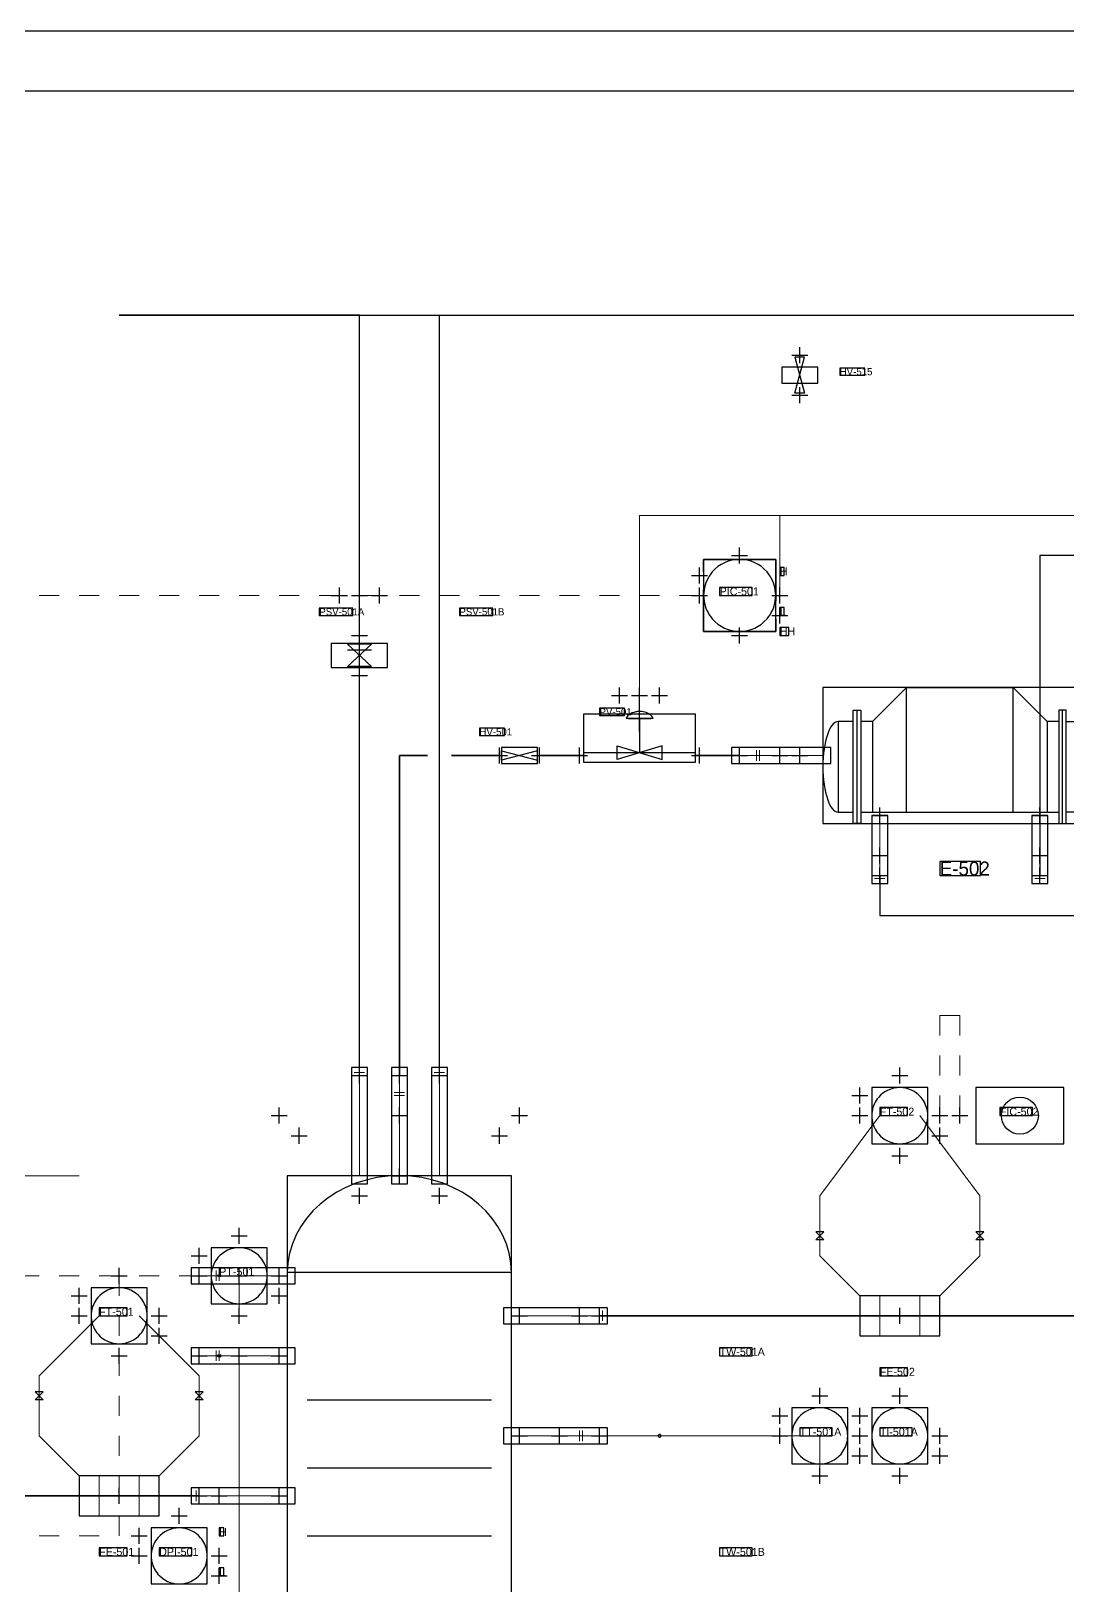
# Model space of a CAD drawing. Header units: metres. Extents: x 10 to 1179, y 10 to 831.
# Drawn here: x 408 to 667, y 442.5 to 831 of the extents above; entities that cross this region are included whole.
import ezdxf

# ---------------------------------------------------------------- set-up
doc = ezdxf.new("R2010")
doc.units = ezdxf.units.M
for name, color, linetype in [('BORDER', 7, 'Continuous'), ('EQUIPMENT', 7, 'Continuous'), ('FLARE', 7, 'Continuous'), ('IMPULSE_LINE', 8, 'Continuous'), ('INSTRUMENT', 7, 'Continuous'), ('NOZZLES', 7, 'Continuous'), ('PROCESS', 7, 'Continuous'), ('QA_OVERLAY', 2, 'Continuous'), ('SIGNAL_ELECTRIC', 8, 'Continuous'), ('SIGNAL_PNEUMATIC', 8, 'Continuous'), ('SYMBOLS', 7, 'Continuous'), ('TEXT', 7, 'Continuous'), ('UTILITY', 8, 'Continuous'), ('VALVES', 7, 'Continuous')]:
    doc.layers.add(name, color=color, linetype=linetype)

# ---------------------------------------------------------------- blocks, each defined once
blk = doc.blocks.new('YAML_PID_DEETHANIZER_COLUMN')
at = {"layer": 'EQUIPMENT'}
blk.add_lwpolyline([(-0.5, -1.875), (0.5, -1.875), (0.5, 1.875), (-0.5, 1.875)], close=True, dxfattribs=at)
for centre, major_axis, start_param, end_param in [((0, 1.875), (-0.5, 0), 3.141593, 6.283185), ((0, -1.875), (0, -0.5), 4.712389, 7.853982)]:
    blk.add_ellipse(centre, major_axis=major_axis, ratio=1, start_param=start_param, end_param=end_param, dxfattribs=at)
blk = doc.blocks.new('YAML_PID_OVERHEAD_CONDENSER')
for p, q in [((-0.875, 0.75), (0.875, 0.75)), ((-1.6875, -0.75), (-1.6875, 0.5)), ((1.6875, -0.75), (1.6875, 0.5))]:
    blk.add_line(p, q)
for points in [[(-0.875, -0.625), (-0.875, 0.75), (-1.4375, 0.375), (-1.4375, -0.625)], [(0.875, -0.625), (0.875, 0.75), (1.4375, 0.375), (1.4375, -0.625)]]:
    blk.add_lwpolyline(points)
at = {"linetype": 'CONTINUOUS'}
for points in [[(-1.75, 0.375), (-2, 0.375), (-2, -0.625)], [(-1.4375, 0.375), (-1.625, 0.375)], [(1.625, 0.375), (1.4375, 0.375)], [(1.75, 0.375), (2, 0.375), (2, -0.625)], [(-2, -0.625), (-1.75, -0.625)], [(-1.625, -0.625), (1.625, -0.625)], [(2, -0.625), (1.75, -0.625)]]:
    blk.add_lwpolyline(points, dxfattribs=at)
for points in [[(-1.75, 0.5), (-1.625, 0.5), (-1.625, -0.75), (-1.75, -0.75)], [(1.75, 0.5), (1.625, 0.5), (1.625, -0.75), (1.75, -0.75)]]:
    blk.add_lwpolyline(points, close=True)
for centre, start_param, end_param in [((-2, -0.125), 3.1415927, 6.2831853), ((2, -0.125), 0, 3.1415927)]:
    blk.add_ellipse(centre, major_axis=(0, -0.5), ratio=0.5, start_param=start_param, end_param=end_param)
blk = doc.blocks.new('YAML_PID_MANUAL_BLOCK_VALVE')
blk.add_lwpolyline([(-0.5, -0.3), (-0.5, 0.3), (0.5, -0.3), (0.5, 0.3), (-0.5, -0.3)])
blk = doc.blocks.new('YAML_PID_CONTROL_VALVE')
at = {"layer": 'DEFAULT_255_2_778'}
for p, q in [((1.59, 3.3), (-1.59, 3.3)), ((-1.32, 3.3), (1.32, 3.3)), ((0, 3.3), (0, -3.31)), ((1.59, 3.3), (1.59, 3.3)), ((-6.61, -3.31), (6.61, -3.31)), ((2.65, -1.99), (-2.65, -4.64)), ((-2.65, -4.64), (-2.65, -1.99)), ((-2.65, -1.99), (2.65, -4.64)), ((2.65, -4.64), (2.65, -1.99))]:
    blk.add_line(p, q, dxfattribs=at)
for centre, radius, start, end in [((-0.12, 3.05), 1.49, 139.274, 170.2375), ((0.08, 2.88), 1.75, 107.8085, 139.4549), ((0.03, 3.03), 1.6, 100.7622, 107.7138), ((0.01, 3.18), 1.44, 91.8616, 100.8049), ((0, 3.29), 1.33, 90.0038, 91.7662), ((0, 3.22), 1.41, 80.7831, 89.8951), ((-0.02, 3.11), 1.52, 79.284, 80.8774), ((-0.07, 2.91), 1.72, 54.0163, 78.868), ((0.03, 3), 1.59, 16.9721, 54.9197), ((0.18, 3.07), 1.43, 9.4624, 16.199)]:
    blk.add_arc(centre, radius, start, end, dxfattribs=at)
blk = doc.blocks.new('YAML_PID_RELIEF_VALVE')
at = {"layer": 'DEFAULT_255_2_778'}
for p, q in [((2.65, 1.32), (-2.65, -1.32)), ((-2.65, -1.32), (-2.65, 1.32)), ((-2.65, 1.32), (2.65, -1.32)), ((1.32, 1.32), (1.32, -1.32)), ((2.65, -1.32), (2.65, 1.32)), ((-6.61, 0), (6.61, 0))]:
    blk.add_line(p, q, dxfattribs=at)
blk = doc.blocks.new('YAML_PID_FIELD_INSTRUMENT')
for start, end in [(139.4584, 171.3731), (40.5416, 139.4584), (8.6269, 40.5416), (171.3731, 188.6269), (351.3731, 8.6269), (188.6269, 220.5416), (319.4584, 351.3731), (220.5416, 319.4584)]:
    blk.add_arc((0, 0), 0.5, start, end)
blk = doc.blocks.new('YAML_PID_DCS_CONTROLLER')
for p, q in [((-0.5, 0.325), (-0.5, 0.075)), ((0.5, 0.325), (0.5, 0.075)), ((-0.5, -0.325), (-0.5, -0.075)), ((0.5, -0.325), (0.5, -0.075))]:
    blk.add_line(p, q)
for points in [[(-0.5, 0.325), (-0.5, 0.5), (0.5, 0.5), (0.5, 0.325)], [(-0.5, -0.075), (-0.5, 0.075)], [(0.5, 0.075), (0.5, -0.075)], [(0.5, -0.325), (0.5, -0.5), (-0.5, -0.5), (-0.5, -0.325)]]:
    blk.add_lwpolyline(points)
for start, end in [(40.5416, 139.4584), (139.4584, 171.3731), (8.6269, 40.5416), (171.3731, 188.6269), (351.3731, 8.6269), (188.6269, 220.5416), (319.4584, 351.3731), (220.5416, 319.4584)]:
    blk.add_arc((0, 0), 0.5, start, end)

msp = doc.modelspace()

# ---------------------------------------------------------------- linework, layer by layer
at = {"layer": 'BORDER'}
for points in [[(10, 10), (1179, 10), (1179, 831), (10, 831), (10, 10)], [(25, 25), (1164, 25), (1164, 816), (25, 816), (25, 25)]]:
    msp.add_lwpolyline(points, dxfattribs=at)
at = {"layer": 'EQUIPMENT'}
for p, q in [((477, 489), (523, 489)), ((477, 472), (523, 472)), ((477, 455), (523, 455))]:
    msp.add_line(p, q, dxfattribs=at)
at = {"layer": 'FLARE', "lineweight": 25}
for points in [[(490, 760), (430, 760)], [(430, 760), (1115, 760)], [(490, 760), (465, 760)], [(465, 760), (1115, 760)], [(490, 682), (490, 760)], [(490, 682), (490, 760)], [(510, 570), (510, 760)], [(510, 760), (600, 760)], [(600, 760), (1115, 760)], [(490, 570), (490, 668)], [(490, 570), (490, 668)]]:
    msp.add_lwpolyline(points, dxfattribs=at)
at = {"layer": 'IMPULSE_LINE', "lineweight": 18}
for p, q in [((605, 540), (620, 560)), ((645, 540), (630, 560)), ((605, 525), (605, 540)), ((645, 525), (645, 540)), ((615, 515), (605, 525)), ((635, 515), (645, 525)), ((450, 520), (460, 520)), ((460, 520), (460, 510)), ((615, 510), (615, 515)), ((635, 510), (635, 515)), ((410, 495), (425, 510)), ((450, 495), (435, 510)), ((450, 500), (460, 500)), ((460, 500), (460, 440)), ((410, 480), (410, 495)), ((450, 480), (450, 495)), ((420, 470), (410, 480)), ((440, 470), (450, 480)), ((550, 480), (565, 480)), ((565, 480), (605, 480)), ((605, 480), (605, 470)), ((420, 465), (420, 470)), ((440, 465), (440, 470))]:
    msp.add_line(p, q, dxfattribs=at)
at = {"layer": 'INSTRUMENT'}
for p, q in [((490, 678), (490, 690)), ((490, 678), (490, 690)), ((560, 656), (560, 665))]:
    msp.add_line(p, q, dxfattribs=at)
at = {"layer": 'INSTRUMENT', "lineweight": 18}
for p, q in [((620, 505), (620, 515)), ((630, 505), (630, 515)), ((425, 460), (425, 470)), ((435, 460), (435, 470))]:
    msp.add_line(p, q, dxfattribs=at)
at = {"layer": 'INSTRUMENT'}
msp.add_lwpolyline([(644, 553), (666, 553), (666, 567), (644, 567), (644, 553)], dxfattribs=at)
msp.add_circle((655, 560), 4.62, dxfattribs=at)
at = {"layer": 'NOZZLES', "lineweight": 13}
for p, q in [((605.8, 650), (585, 650)), ((589.25, 651.3), (589.25, 648.7)), ((590, 651.3), (590, 648.7)), ((620, 633), (620, 620)), ((660, 633), (660, 620)), ((618.7, 620), (621.3, 620)), ((618.7, 619.25), (621.3, 619.25)), ((658.7, 620), (661.3, 620)), ((658.7, 619.25), (661.3, 619.25)), ((491.3, 570.75), (488.7, 570.75)), ((491.3, 570), (488.7, 570)), ((490, 545), (490, 570)), ((500, 545), (500, 570)), ((511.3, 570.75), (508.7, 570.75)), ((511.3, 570), (508.7, 570)), ((510, 545), (510, 570)), ((501.3, 565.75), (498.7, 565.75)), ((501.3, 565), (498.7, 565)), ((454.25, 521.3), (454.25, 518.7)), ((455, 521.3), (455, 518.7)), ((472, 520), (450, 520)), ((528, 510), (550, 510)), ((550, 508.7), (550, 511.3)), ((550.75, 508.7), (550.75, 511.3)), ((454.25, 501.3), (454.25, 498.7)), ((455, 501.3), (455, 498.7)), ((472, 500), (450, 500)), ((528, 480), (550, 480)), ((545, 478.7), (545, 481.3)), ((545.75, 478.7), (545.75, 481.3)), ((449.25, 466.3), (449.25, 463.7)), ((450, 466.3), (450, 463.7)), ((472, 465), (450, 465))]:
    msp.add_line(p, q, dxfattribs=at)
at = {"layer": 'PROCESS', "lineweight": 35}
for points in [[(500, 570), (500, 650)], [(500, 650), (507, 650)], [(513, 650), (525, 650)], [(535, 650), (546, 650)], [(574, 650), (585, 650)], [(550, 510), (711, 510)], [(404, 465), (450, 465)]]:
    msp.add_lwpolyline(points, dxfattribs=at)
at = {"layer": 'QA_OVERLAY'}
for p, q in [((598, 750), (602, 750)), ((600, 748), (600, 752)), ((598, 740), (602, 740)), ((600, 738), (600, 742)), ((583, 700), (587, 700)), ((585, 698), (585, 702)), ((575, 693), (575, 697)), ((485, 688), (485, 692)), ((485, 688), (485, 692)), ((490, 688), (490, 692)), ((490, 688), (490, 692)), ((490, 688), (490, 692)), ((490, 688), (490, 692)), ((495, 688), (495, 692)), ((495, 688), (495, 692)), ((573, 695), (577, 695)), ((575, 688), (575, 692)), ((595, 688), (595, 692)), ((595, 688), (595, 692)), ((483, 690), (487, 690)), ((483, 690), (487, 690)), ((488, 690), (492, 690)), ((488, 690), (492, 690)), ((488, 690), (492, 690)), ((488, 690), (492, 690)), ((493, 690), (497, 690)), ((493, 690), (497, 690)), ((573, 690), (577, 690)), ((593, 690), (597, 690)), ((593, 690), (597, 690)), ((593, 685), (597, 685)), ((595, 683), (595, 687)), ((488, 680), (492, 680)), ((488, 680), (492, 680)), ((490, 678), (490, 682)), ((490, 678), (490, 682)), ((583, 680), (587, 680)), ((585, 678), (585, 682)), ((488, 670), (492, 670)), ((488, 670), (492, 670)), ((490, 668), (490, 672)), ((490, 668), (490, 672)), ((553, 665), (557, 665)), ((555, 663), (555, 667)), ((558, 665), (562, 665)), ((558, 665), (562, 665)), ((560, 663), (560, 667)), ((560, 663), (560, 667)), ((563, 665), (567, 665)), ((565, 663), (565, 667)), ((523, 650), (527, 650)), ((525, 648), (525, 652)), ((533, 650), (537, 650)), ((535, 648), (535, 652)), ((543, 650), (547, 650)), ((545, 648), (545, 652)), ((573, 650), (577, 650)), ((575, 648), (575, 652)), ((583, 650), (587, 650)), ((583, 650), (587, 650)), ((585, 648), (585, 652)), ((585, 648), (585, 652)), ((593, 650), (597, 650)), ((593, 650), (597, 650)), ((595, 648), (595, 652)), ((595, 648), (595, 652)), ((598, 650), (602, 650)), ((600, 648), (600, 652)), ((618, 635), (622, 635)), ((620, 633), (620, 637)), ((658, 635), (662, 635)), ((660, 633), (660, 637)), ((620, 623), (620, 627)), ((620, 623), (620, 627)), ((660, 623), (660, 627)), ((660, 623), (660, 627)), ((618, 625), (622, 625)), ((618, 625), (622, 625)), ((620, 618), (620, 622)), ((620, 618), (620, 622)), ((658, 625), (662, 625)), ((658, 625), (662, 625)), ((660, 618), (660, 622)), ((660, 618), (660, 622)), ((618, 620), (622, 620)), ((618, 620), (622, 620)), ((658, 620), (662, 620)), ((658, 620), (662, 620)), ((490, 568), (490, 572)), ((500, 568), (500, 572)), ((500, 568), (500, 572)), ((510, 568), (510, 572)), ((625, 568), (625, 572)), ((488, 570), (492, 570)), ((498, 570), (502, 570)), ((498, 570), (502, 570)), ((508, 570), (512, 570)), ((623, 570), (627, 570)), ((613, 565), (617, 565)), ((615, 563), (615, 567)), ((468, 560), (472, 560)), ((470, 558), (470, 562)), ((498, 560), (502, 560)), ((500, 558), (500, 562)), ((528, 560), (532, 560)), ((530, 558), (530, 562)), ((613, 560), (617, 560)), ((615, 558), (615, 562)), ((633, 560), (637, 560)), ((633, 560), (637, 560)), ((635, 558), (635, 562)), ((635, 558), (635, 562)), ((638, 560), (642, 560)), ((640, 558), (640, 562)), ((475, 553), (475, 557)), ((525, 553), (525, 557)), ((635, 553), (635, 557)), ((473, 555), (477, 555)), ((523, 555), (527, 555)), ((625, 548), (625, 552)), ((633, 555), (637, 555)), ((623, 550), (627, 550)), ((498, 545), (502, 545)), ((500, 543), (500, 547)), ((490, 538), (490, 542)), ((510, 538), (510, 542)), ((488, 540), (492, 540)), ((508, 540), (512, 540)), ((458, 530), (462, 530)), ((460, 528), (460, 532)), ((448, 525), (452, 525)), ((450, 523), (450, 527)), ((430, 518), (430, 522)), ((450, 518), (450, 522)), ((450, 518), (450, 522)), ((450, 518), (450, 522)), ((460, 518), (460, 522)), ((470, 518), (470, 522)), ((470, 518), (470, 522)), ((470, 518), (470, 522)), ((420, 513), (420, 517)), ((428, 520), (432, 520)), ((448, 520), (452, 520)), ((448, 520), (452, 520)), ((448, 520), (452, 520)), ((458, 520), (462, 520)), ((468, 520), (472, 520)), ((468, 520), (472, 520)), ((468, 520), (472, 520)), ((470, 513), (470, 517)), ((418, 515), (422, 515)), ((468, 515), (472, 515)), ((418, 510), (422, 510)), ((420, 508), (420, 512)), ((438, 510), (442, 510)), ((438, 510), (442, 510)), ((440, 508), (440, 512)), ((440, 508), (440, 512)), ((458, 510), (462, 510)), ((460, 508), (460, 512)), ((528, 510), (532, 510)), ((530, 508), (530, 512)), ((543, 510), (547, 510)), ((545, 508), (545, 512)), ((548, 510), (552, 510)), ((548, 510), (552, 510)), ((550, 508), (550, 512)), ((550, 508), (550, 512)), ((623, 510), (627, 510)), ((625, 508), (625, 512)), ((440, 503), (440, 507)), ((430, 498), (430, 502)), ((438, 505), (442, 505)), ((450, 498), (450, 502)), ((450, 498), (450, 502)), ((460, 498), (460, 502)), ((470, 498), (470, 502)), ((428, 500), (432, 500)), ((448, 500), (452, 500)), ((448, 500), (452, 500)), ((458, 500), (462, 500)), ((468, 500), (472, 500)), ((603, 490), (607, 490)), ((605, 488), (605, 492)), ((623, 490), (627, 490)), ((625, 488), (625, 492)), ((595, 483), (595, 487)), ((615, 483), (615, 487)), ((530, 478), (530, 482)), ((540, 478), (540, 482)), ((550, 478), (550, 482)), ((550, 478), (550, 482)), ((593, 485), (597, 485)), ((595, 478), (595, 482)), ((613, 485), (617, 485)), ((615, 478), (615, 482)), ((615, 478), (615, 482)), ((615, 478), (615, 482)), ((635, 478), (635, 482)), ((635, 478), (635, 482)), ((528, 480), (532, 480)), ((538, 480), (542, 480)), ((548, 480), (552, 480)), ((548, 480), (552, 480)), ((593, 480), (597, 480)), ((613, 480), (617, 480)), ((613, 480), (617, 480)), ((613, 480), (617, 480)), ((633, 480), (637, 480)), ((633, 480), (637, 480)), ((613, 475), (617, 475)), ((615, 473), (615, 477)), ((633, 475), (637, 475)), ((635, 473), (635, 477)), ((605, 468), (605, 472)), ((625, 468), (625, 472)), ((430, 463), (430, 467)), ((450, 463), (450, 467)), ((450, 463), (450, 467)), ((455, 463), (455, 467)), ((470, 463), (470, 467)), ((603, 470), (607, 470)), ((623, 470), (627, 470)), ((428, 465), (432, 465)), ((448, 465), (452, 465)), ((448, 465), (452, 465)), ((453, 465), (457, 465)), ((468, 465), (472, 465)), ((443, 460), (447, 460)), ((445, 458), (445, 462)), ((433, 455), (437, 455)), ((435, 453), (435, 457)), ((435, 448), (435, 452)), ((455, 448), (455, 452)), ((455, 448), (455, 452)), ((433, 450), (437, 450)), ((453, 450), (457, 450)), ((453, 450), (457, 450)), ((455, 443), (455, 447)), ((453, 445), (457, 445))]:
    msp.add_line(p, q, dxfattribs=at)
for points in [[(595.5, 743), (604.5, 743), (604.5, 747), (595.5, 747), (595.5, 743)], [(610, 745), (616.26, 745), (616.26, 746.8), (610, 746.8), (610, 745)], [(576, 681), (594, 681), (594, 699), (576, 699), (576, 681)], [(595, 695), (596.16, 695), (596.16, 697), (595, 697), (595, 695)], [(580, 690), (588.12, 690), (588.12, 692), (580, 692), (580, 690)], [(480, 685), (488.35, 685), (488.35, 686.8), (480, 686.8), (480, 685)], [(515, 685), (523.35, 685), (523.35, 686.8), (515, 686.8), (515, 685)], [(595, 685), (596.16, 685), (596.16, 687), (595, 687), (595, 685)], [(595, 680), (597.32, 680), (597.32, 682), (595, 682), (595, 680)], [(483, 672), (497, 672), (497, 678), (483, 678), (483, 672)], [(483, 672), (497, 672), (497, 678), (483, 678), (483, 672)], [(605.8, 633), (674.2, 633), (674.2, 667), (605.8, 667), (605.8, 633)], [(550, 660), (556.26, 660), (556.26, 661.8), (550, 661.8), (550, 660)], [(520, 655), (526.26, 655), (526.26, 656.8), (520, 656.8), (520, 655)], [(546, 648.29), (574, 648.29), (574, 660.29), (546, 660.29), (546, 648.29)], [(525.5, 648), (534.5, 648), (534.5, 652), (525.5, 652), (525.5, 648)], [(583, 648), (607.8, 648), (607.8, 652), (583, 652), (583, 648)], [(618, 618), (622, 618), (622, 635), (618, 635), (618, 618)], [(658, 618), (662, 618), (662, 635), (658, 635), (658, 618)], [(635, 620), (645.15, 620), (645.15, 623.5), (635, 623.5), (635, 620)], [(488, 543), (492, 543), (492, 572), (488, 572), (488, 543)], [(498, 543), (502, 543), (502, 572), (498, 572), (498, 543)], [(508, 543), (512, 543), (512, 572), (508, 572), (508, 543)], [(618, 553), (632, 553), (632, 567), (618, 567), (618, 553)], [(644, 553), (666, 553), (666, 567), (644, 567), (644, 553)], [(620, 560), (626.96, 560), (626.96, 562), (620, 562), (620, 560)], [(650, 560), (658.12, 560), (658.12, 562), (650, 562), (650, 560)], [(472, 315), (528, 315), (528, 545), (472, 545), (472, 315)], [(472, 315), (528, 315), (528, 545), (472, 545), (472, 315)], [(453, 513), (467, 513), (467, 527), (453, 527), (453, 513)], [(448, 518), (474, 518), (474, 522), (448, 522), (448, 518)], [(455, 520), (461.96, 520), (461.96, 522), (455, 522), (455, 520)], [(423, 503), (437, 503), (437, 517), (423, 517), (423, 503)], [(615, 505), (635, 505), (635, 515), (615, 515), (615, 505)], [(425, 510), (431.96, 510), (431.96, 512), (425, 512), (425, 510)], [(526, 508), (552, 508), (552, 512), (526, 512), (526, 508)], [(448, 498), (474, 498), (474, 502), (448, 502), (448, 498)], [(580, 500), (588.12, 500), (588.12, 502), (580, 502), (580, 500)], [(620, 495), (626.96, 495), (626.96, 497), (620, 497), (620, 495)], [(598, 473), (612, 473), (612, 487), (598, 487), (598, 473)], [(618, 473), (632, 473), (632, 487), (618, 487), (618, 473)], [(526, 478), (552, 478), (552, 482), (526, 482), (526, 478)], [(600, 480), (608.12, 480), (608.12, 482), (600, 482), (600, 480)], [(620, 480), (628.12, 480), (628.12, 482), (620, 482), (620, 480)], [(420, 460), (440, 460), (440, 470), (420, 470), (420, 460)], [(448, 463), (474, 463), (474, 467), (448, 467), (448, 463)], [(438, 443), (452, 443), (452, 457), (438, 457), (438, 443)], [(455, 455), (456.16, 455), (456.16, 457), (455, 457), (455, 455)], [(425, 450), (431.96, 450), (431.96, 452), (425, 452), (425, 450)], [(440, 450), (448.12, 450), (448.12, 452), (440, 452), (440, 450)], [(580, 450), (588.12, 450), (588.12, 452), (580, 452), (580, 450)], [(455, 445), (456.16, 445), (456.16, 447), (455, 447), (455, 445)]]:
    msp.add_lwpolyline(points, dxfattribs=at)
at = {"layer": 'SIGNAL_ELECTRIC', "lineweight": 18}
for p, q in [((410, 690), (415, 690)), ((420, 690), (425, 690)), ((430, 690), (435, 690)), ((440, 690), (445, 690)), ((450, 690), (455, 690)), ((460, 690), (465, 690)), ((470, 690), (475, 690)), ((480, 690), (485, 690)), ((490, 690), (495, 690)), ((500, 690), (505, 690)), ((510, 690), (515, 690)), ((520, 690), (525, 690)), ((530, 690), (535, 690)), ((540, 690), (545, 690)), ((550, 690), (555, 690)), ((560, 690), (565, 690)), ((570, 690), (575, 690)), ((635, 580), (635, 585)), ((635, 585), (640, 585)), ((640, 585), (640, 580)), ((635, 570), (635, 575)), ((640, 575), (640, 570)), ((635, 560), (635, 565)), ((640, 565), (640, 560)), ((410, 520), (405, 520)), ((420, 520), (415, 520)), ((430, 520), (425, 520)), ((430, 520), (430, 515)), ((440, 520), (435, 520)), ((450, 520), (445, 520)), ((460, 520), (455, 520)), ((470, 520), (465, 520)), ((430, 510), (430, 505)), ((430, 500), (430, 495)), ((430, 490), (430, 485)), ((430, 480), (430, 475)), ((430, 470), (430, 465)), ((430, 460), (430, 455)), ((410, 455), (415, 455)), ((420, 455), (425, 455))]:
    msp.add_line(p, q, dxfattribs=at)
at = {"layer": 'SIGNAL_PNEUMATIC', "lineweight": 18}
for p, q in [((560, 710), (560, 665)), ((560, 710), (780, 710)), ((575, 710), (580, 710)), ((595, 690), (595, 710)), ((605, 710), (610, 710)), ((630, 710), (635, 710)), ((660, 710), (665, 710)), ((560, 690), (560, 695)), ((420, 545), (190, 545)), ((360, 545), (420, 545)), ((405, 545), (410, 545))]:
    msp.add_line(p, q, dxfattribs=at)
at = {"layer": 'UTILITY', "lineweight": 25}
for points in [[(780, 700), (660, 700)], [(660, 700), (660, 620)], [(620, 620), (620, 610)], [(620, 610), (865, 610)]]:
    msp.add_lwpolyline(points, dxfattribs=at)
at = {"layer": 'VALVES'}
for points in [[(604, 531), (605, 530), (606, 531), (604, 531)], [(604, 529), (605, 530), (606, 529), (604, 529)], [(644, 531), (645, 530), (646, 531), (644, 531)], [(644, 529), (645, 530), (646, 529), (644, 529)], [(409, 491), (410, 490), (411, 491), (409, 491)], [(409, 489), (410, 490), (411, 489), (409, 489)], [(449, 491), (450, 490), (451, 491), (449, 491)], [(449, 489), (450, 490), (451, 489), (449, 489)]]:
    msp.add_lwpolyline(points, dxfattribs=at)

# ---------------------------------------------------------------- block references
at = {"layer": 'SYMBOLS', "rotation": 90}
for name, p, xscale, yscale in [('YAML_PID_MANUAL_BLOCK_VALVE', (600, 745), 9, 4), ('YAML_PID_RELIEF_VALVE', (490, 675), 1.0582650500408188, 2.267745105450147), ('YAML_PID_RELIEF_VALVE', (490, 675), 1.0582650500408188, 2.267745105450147)]:
    msp.add_blockref(name, p, dxfattribs=dict(at, xscale=xscale, yscale=yscale))
at = {"layer": 'SYMBOLS'}
for name, p, xscale, yscale in [('YAML_PID_DCS_CONTROLLER', (585, 690), 18, 18), ('YAML_PID_OVERHEAD_CONDENSER', (640, 650), 15.2, 22.666666666666668), ('YAML_PID_CONTROL_VALVE', (560, 655), 2.1165301000816377, 1.294311383901137), ('YAML_PID_MANUAL_BLOCK_VALVE', (530, 650), 9, 4), ('YAML_PID_FIELD_INSTRUMENT', (625, 560), 14, 14), ('YAML_PID_DEETHANIZER_COLUMN', (500, 430), 56, 48.421052631578945), ('YAML_PID_FIELD_INSTRUMENT', (460, 520), 14, 14), ('YAML_PID_FIELD_INSTRUMENT', (430, 510), 14, 14), ('YAML_PID_MANUAL_BLOCK_VALVE', (455, 520), 0.75, 0.75), ('YAML_PID_MANUAL_BLOCK_VALVE', (455, 500), 0.75, 0.75), ('YAML_PID_FIELD_INSTRUMENT', (605, 480), 14, 14), ('YAML_PID_FIELD_INSTRUMENT', (625, 480), 14, 14), ('YAML_PID_FIELD_INSTRUMENT', (565, 480), 0.65, 0.65), ('YAML_PID_FIELD_INSTRUMENT', (445, 450), 14, 14)]:
    msp.add_blockref(name, p, dxfattribs=dict(at, xscale=xscale, yscale=yscale))

# ---------------------------------------------------------------- texts
at = {"layer": 'TEXT'}
for s, height, p in [('HV-515', 1.8, (610, 745)), ('H', 2, (595, 695)), ('PIC-501', 2, (580, 690)), ('PSV-501A', 1.8, (480, 685)), ('PSV-501B', 1.8, (515, 685)), ('L', 2, (595, 685)), ('HH', 2, (595, 680)), ('PV-501', 1.8, (550, 660)), ('HV-501', 1.8, (520, 655)), ('E-502', 3.5, (635, 620)), ('FT-502', 2, (620, 560)), ('FIC-502', 2, (650, 560)), ('PT-501', 2, (455, 520)), ('FT-501', 2, (425, 510)), ('TW-501A', 2, (580, 500)), ('FE-502', 2, (620, 495)), ('TT-501A', 2, (600, 480)), ('TI-501A', 2, (620, 480)), ('H', 2, (455, 455)), ('FE-501', 2, (425, 450)), ('DPI-501', 2, (440, 450)), ('TW-501B', 2, (580, 450)), ('L', 2, (455, 445))]:
    msp.add_text(s, height=height, dxfattribs=at).set_placement(p)

doc.saveas('drawing.dxf')
